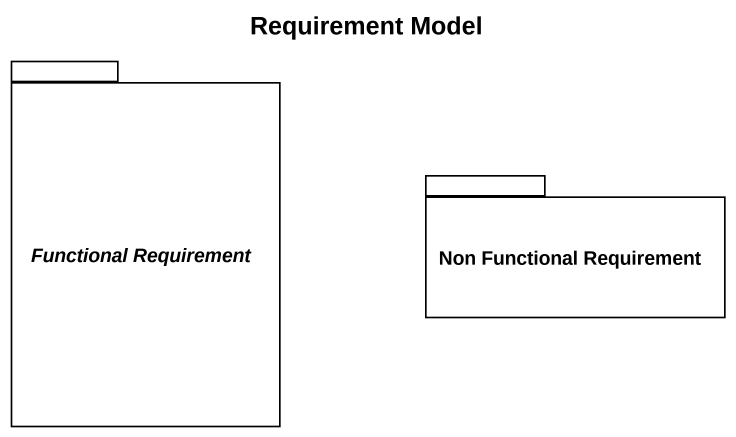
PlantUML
@startuml
title Requirement Model
package "Functional Requirement" as Functional_Requirement {
}
package "Non Functional Requirement" as Non_Functional_Requirement {
}
@enduml
